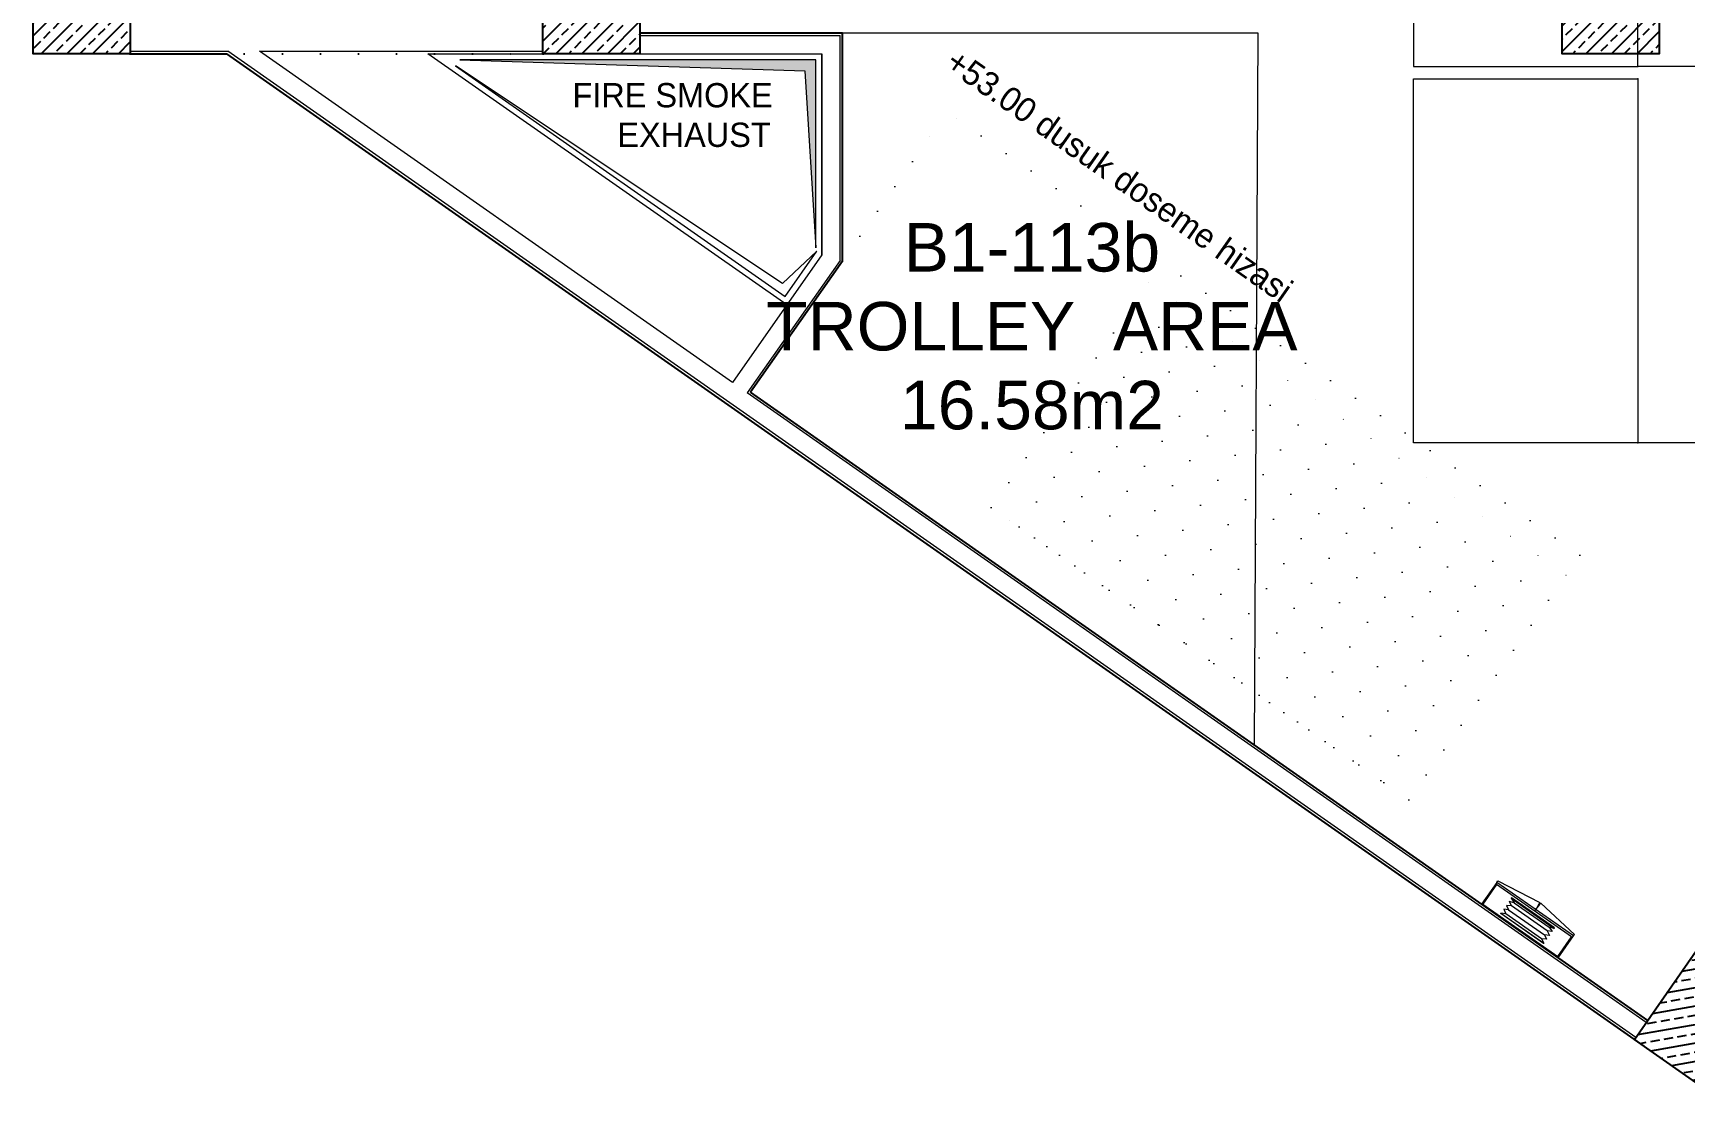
# Model space of a CAD drawing. Header units: metres. Extents: x -20317 to 2216, y -10281 to 3094.
# Drawn here: x -9738 to -8377, y -7595 to -6709 of the extents above; entities that cross this region are included whole.
import ezdxf
from ezdxf.enums import TextEntityAlignment as Align

# ---------------------------------------------------------------- set-up
doc = ezdxf.new("R2010")
doc.units = ezdxf.units.M
doc.header["$MEASUREMENT"] = 0
for name, pattern in [('DASHED2', [9.525, 6.35, -3.175]), ('DOT2', [0.125, 0, -0.125]), ('HIDDEN', [9.525, 6.35, -3.175])]:
    doc.linetypes.add(name, pattern=pattern)
doc.layers.get('0').update_dxf_attribs({"color": 30, "lineweight": 0})
for name, color, linetype, lineweight in [('AG-FIRE-HOSE', 1, 'Continuous', 0), ('AG-Wall', 4, 'Continuous', 20), ('AI-040 @ 250', 2, 'Continuous', 20), ('shaft', 3, 'Continuous', 20), ('SP1-Equipment', 4, 'Continuous', 9), ('SP2-Flooring', 4, 'DASHED2', 9)]:
    doc.layers.add(name, color=color, linetype=linetype, lineweight=lineweight)
for name, color, linetype in [('AG-HIDDEN', 9, 'HIDDEN'), ('AG-PLASTER', 73, 'Continuous'), ('AG-TEXT', 7, 'Continuous'), ('V-0_Hatch_Concrete', 252, 'Continuous'), ('V-2_Column', 160, 'Continuous')]:
    doc.layers.add(name, color=color, linetype=linetype)
doc.styles.add('$0$ARIAL', font='arial.ttf', dxfattribs={"width": 0.9})
doc.styles.add('$0$IIS IKEA SANS', font='')
doc.styles.add('IIS IKEA SANS', font='')
doc.styles.get('$0$IIS IKEA SANS').set_extended_font_data('IKEA Sans')
doc.styles.get('IIS IKEA SANS').set_extended_font_data('IKEA Sans')

# ---------------------------------------------------------------- blocks, each defined once
blk = doc.blocks.new('Racking 1_20')
at = {"layer": 'SP1-Equipment', "color": 7, "linetype": 'Continuous', "lineweight": 20}
for p, q in [((0, 1050), (0, 1650)), ((3000, 1050), (0, 1050)), ((0, 1050), (0, 0)), ((3000, 0), (3000, 1050)), ((0, 0), (3000, 0))]:
    blk.add_line(p, q, dxfattribs=at)
blk = doc.blocks.new('Racking 1_21')
at = {"layer": 'SP1-Equipment', "color": 7, "linetype": 'Continuous', "lineweight": 20}
for p, q in [((-1000, 1650), (0, 1650)), ((-1000, 0), (-1000, 1650)), ((0, 1050), (0, 1650)), ((3000, 1050), (3000, 1650)), ((3000, 1050), (0, 1050)), ((0, 1050), (0, 0)), ((3000, 0), (3000, 1050)), ((-1000, 0), (0, 0)), ((0, 0), (3000, 0))]:
    blk.add_line(p, q, dxfattribs=at)
blk = doc.blocks.new('Racking 1_22')
at = {"layer": 'SP1-Equipment', "color": 7, "linetype": 'Continuous', "lineweight": 20}
for p, q in [((3000, 1850), (0, 1850)), ((0, 1850), (0, 0)), ((3000, 0), (3000, 1850)), ((0, 0), (3000, 0))]:
    blk.add_line(p, q, dxfattribs=at)
for p in [(0, 1850), (3000, 1850)]:
    blk.add_point(p, dxfattribs=at)
blk = doc.blocks.new('A$C2E8D7F0A')
at = {"layer": 'SP1-Equipment', "color": 7, "linetype": 'Continuous', "lineweight": 20}
for p, q in [((6775, 2394), (6775, -606)), ((8625, -606), (8625, 2394)), ((6775, -606), (8625, -606))]:
    blk.add_line(p, q, dxfattribs=at)
blk.add_point((8625, -606), dxfattribs=at)
at = {"layer": 'SP1-Equipment', "color": 7, "linetype": 'Continuous', "lineweight": 40, "xscale": -0.9999999999999999, "zscale": 1000}
for name, p, rotation in [('Racking 1_21', (10275, 2394), 90), ('Racking 1_22', (6775, -3706), 270)]:
    blk.add_blockref(name, p, dxfattribs=dict(at, rotation=rotation))
at = {"layer": 'SP1-Equipment', "color": 7, "linetype": 'Continuous', "lineweight": 40, "zscale": 1000, "rotation": 90}
blk.add_blockref('Racking 1_20', (10275, -3706), dxfattribs=at)
blk = doc.blocks.new('YD')
at = {"layer": 'AG-FIRE-HOSE'}
for p, q in [((-165, 214, 1020), (-165, 564, 1020)), ((-130, 569, 1020), (-130, 209, 1020)), ((-90, 209, 1020), (-90, 569, 1020)), ((-51, 569, 1020), (-51, 209, 1020)), ((-220, 389, 1020), (-204, 389, 1020))]:
    blk.add_line(p, q, dxfattribs=at)
at = {"layer": 'AG-FIRE-HOSE', "elevation": 1020}
for points in [[(-220, 770), (-236, 770), (-288, 394, 0.037389), (-220, 389, -23668932620.97506)], [(-220, 0), (-236, 0), (-288, 384, -0.037389), (-220, 389, 23668932620.97506)]]:
    blk.add_lwpolyline(points, format="xyb", dxfattribs=at)
for points in [[(-220, 0), (0, 0), (0, 770), (-220, 770), (-220, 0)], [(-181, 605), (-165, 564), (-149, 605), (-130, 569), (-110, 605), (-90, 569), (-71, 605), (-51, 569), (-31, 605)], [(-181, 173), (-165, 214), (-149, 173), (-130, 209), (-110, 173), (-90, 209), (-71, 173), (-51, 209), (-31, 173)]]:
    blk.add_lwpolyline(points, dxfattribs=at)
for points in [[(-204, 8), (-8, 8), (-8, 762), (-204, 762)], [(-185, 173), (-181, 173), (-181, 605), (-185, 605)], [(-31, 605), (-28, 605), (-28, 173), (-31, 173)]]:
    blk.add_lwpolyline(points, close=True, dxfattribs=at)
blk = doc.blocks.new('*U16')
at = {"style": '$0$ARIAL'}
for tag, p in [('NO', (1.676, 0.8)), ('MAHAL', (1.676, -1.8)), ('ALAN', (1.676, -4.4))]:
    blk.add_attdef(tag, text='', height=1.6, dxfattribs=at).set_placement(p, align=Align.MIDDLE_CENTER)
blk = doc.blocks.new('$0$150714_ARSA$0$KOLON 80X120')
at = {"layer": 'V-0_Hatch_Concrete'}
h = blk.add_hatch(dxfattribs=at)
h.set_pattern_fill('ANSI33', color=256, scale=60)
h.set_pattern_definition([(45, (-19036.79, -4512.143), (-10.606602, 10.606602), []), (45, (-19026.183, -4512.143), (-10.606602, 10.606602), [7.5, -3.75])])
h.paths.add_polyline_path([(0, 100), (80, 100), (80, 0), (0, 0)])
blk.add_lwpolyline([(0, 100), (80, 100), (80, 0), (0, 0), (0, 100)])
blk = doc.blocks.new('ybant-1')
at = {"layer": 'AG-HIDDEN', "color": 4, "linetype": 'DOT2', "ltscale": 250}
blk.add_lwpolyline([(-407, -2840.6), (-327, -2840.6), (-327, -2940.6), (13.2, -2940.6), (13.2, -2840.6), (93.2, -2840.6), (93.2, -2010.6), (13, -2010.6), (13, -2210.6), (-327, -2210.6), (-327, -2100.6), (-407, -2100.6)], close=True, dxfattribs=at)

msp = doc.modelspace()

# ---------------------------------------------------------------- hatches: boundary and pattern name
at = {"layer": 'shaft'}
h = msp.add_hatch(color=256, dxfattribs=at)
h.dxf.hatch_style = 1
h.paths.add_polyline_path([(-9093.4, -6885.9), (-9093.4, -6730.9), (-9386.8, -6730.9), (-9102.4, -6739.9)])
at = {"layer": 'V-0_Hatch_Concrete'}
h = msp.add_hatch(dxfattribs=at)
h.set_pattern_fill('ANSI33', color=256, scale=60, angle=-35)
h.set_pattern_definition([(10, (-26592.74, -320.814), (-2.604723, 14.772116), []), (10, (-26584.051, -326.897), (-2.604723, 14.772116), [7.5, -3.75])])
h.paths.add_polyline_path([(-8361.5, -7456.1), (-8279.6, -7513.4), (-8336.9, -7595.4), (-8418.8, -7538)])

# ---------------------------------------------------------------- linework, layer by layer
at = {"layer": 'AG-PLASTER'}
for p, q in [((-9071.4, -6708.9), (-9238.4, -6708.9)), ((-9071.4, -6896.9), (-9071.4, -6708.9)), ((-9658.4, -6725.9), (-9578.7, -6725.9)), ((-8410.7, -7543.7), (-9578.7, -6725.9)), ((-9071.4, -6896.9), (-9147.1, -7004.9)), ((-8407.9, -7522.4), (-9147.1, -7004.9))]:
    msp.add_line(p, q, dxfattribs=at)
at = {"layer": 'AG-Wall'}
for p, q in [((-9238.4, -6710.9), (-9073.4, -6710.9)), ((-9073.4, -6896.2), (-9073.4, -6710.9)), ((-9658.4, -6723.9), (-9578, -6723.9)), ((-8417.7, -7536.4), (-9578, -6723.9)), ((-9551.9, -6723.9), (-9318.4, -6723.9)), ((-9162.1, -6996.8), (-9551.9, -6723.9)), ((-9238.4, -6725.9), (-9088.4, -6725.9)), ((-9088.4, -6891.5), (-9088.4, -6725.9)), ((-9088.4, -6891.5), (-9162.1, -6996.8)), ((-9073.4, -6896.2), (-9149.9, -7005.4)), ((-8409.1, -7524.1), (-9149.9, -7005.4))]:
    msp.add_line(p, q, dxfattribs=at)
at = {"layer": 'shaft', "linetype": 'DOT2', "ltscale": 200}
for p, q in [((-9071.4, -6896.9), (-8985.3, -6773.9)), ((-8463.7, -7139.2), (-8985.3, -6773.9)), ((-8948.8, -7099.8), (-8807.7, -6898.2)), ((-8925.9, -7115.8), (-8784.8, -6914.3)), ((-8903, -7131.9), (-8761.9, -6930.4)), ((-8880, -7147.9), (-8738.9, -6946.4)), ((-8857.1, -7164), (-8716, -6962.5)), ((-8834.1, -7180.1), (-8693, -6978.6)), ((-8811.2, -7196.1), (-8670.1, -6994.6)), ((-8788.3, -7212.2), (-8647.2, -7010.7)), ((-8765.3, -7228.2), (-8624.2, -7026.7)), ((-8742.4, -7244.3), (-8601.3, -7042.8)), ((-8719.5, -7260.4), (-8578.4, -7058.9)), ((-8696.5, -7276.4), (-8555.4, -7074.9)), ((-8673.6, -7292.5), (-8532.5, -7091)), ((-8604.8, -7340.7), (-8948.8, -7099.8)), ((-8650.7, -7308.5), (-8509.6, -7107)), ((-8627.7, -7324.6), (-8486.6, -7123.1)), ((-8604.8, -7340.7), (-8463.7, -7139.2))]:
    msp.add_line(p, q, dxfattribs=at)
at = {"layer": 'shaft'}
msp.add_lwpolyline([(-9413.1, -6725.9), (-9088.4, -6725.9), (-9088.4, -6891.5), (-9117.4, -6932.9)], close=True, dxfattribs=at)
for points in [[(-9390.2, -6735.8), (-9118.6, -6925.9), (-9092.5, -6888.6)], [(-9092.5, -6888.6), (-9120.9, -6915.3), (-9390.2, -6735.8)], [(-9093.4, -6885.9), (-9093.4, -6730.9), (-9386.8, -6730.9), (-9102.4, -6739.9), (-9093.4, -6885.9)]]:
    msp.add_lwpolyline(points, dxfattribs=at)
at = {"layer": 'SP2-Flooring', "color": 30, "linetype": 'Continuous', "lineweight": 20}
msp.add_lwpolyline([(-9071.4, -6708.9), (-9071.4, -6896.9), (-9147.1, -7004.9), (-8731.9, -7295.6), (-8729, -6708.9), (-9071.4, -6708.9)], dxfattribs=at)
at = {"layer": 'V-2_Column', "ltscale": 2.5}
msp.add_lwpolyline([(-8361.5, -7456.1), (-8279.6, -7513.4), (-8336.9, -7595.4), (-8418.8, -7538), (-8361.5, -7456.1)], dxfattribs=at)

# ---------------------------------------------------------------- block references
at = {"xscale": 0.1, "yscale": 0.1, "zscale": 0.1}
msp.add_blockref('A$C2E8D7F0A', (-9278.4, -6675.9), dxfattribs=at)
at = {"layer": 'AG-FIRE-HOSE', "xscale": 0.1, "yscale": 0.1, "zscale": 0.1, "rotation": 235.0195531267779}
msp.add_blockref('YD', (-8544.8, -7426.7, -102), dxfattribs=at)
at = {"layer": 'AG-HIDDEN'}
msp.add_blockref('ybant-1', (-9331.4, -3785.3), dxfattribs=at)
at = {"layer": 'AI-040 @ 250', "color": 2, "linetype": 'Continuous', "lineweight": 20, "xscale": 25, "yscale": 25, "zscale": 25}
msp.add_blockref('*U16', (-8957.2, -6905.4), dxfattribs=at).add_auto_attribs({'ALAN': '16.58m2', 'MAHAL': 'TROLLEY  AREA', 'NO': 'B1-113b'})
at = {"layer": 'V-2_Column'}
for p in [(-9738.4, -6725.9), (-9318.4, -6725.9), (-8478.4, -6725.9)]:
    msp.add_blockref('$0$150714_ARSA$0$KOLON 80X120', p, dxfattribs=at)

# ---------------------------------------------------------------- texts
at = {"layer": 'AG-TEXT', "ltscale": 0.3, "style": '$0$IIS IKEA SANS'}
for s, p in [('FIRE SMOKE', (-9293.9, -6770.1)), ('EXHAUST', (-9256.9, -6802.7))]:
    msp.add_text(s, height=20, dxfattribs=at).set_placement(p)
at = {"layer": 'shaft', "linetype": 'DOT2', "ltscale": 200, "style": 'IIS IKEA SANS'}
msp.add_text('+53.00 dusuk doseme hizasi', height=20, rotation=324.9784, dxfattribs=at).set_placement((-8988.1, -6737))

doc.saveas('drawing.dxf')
